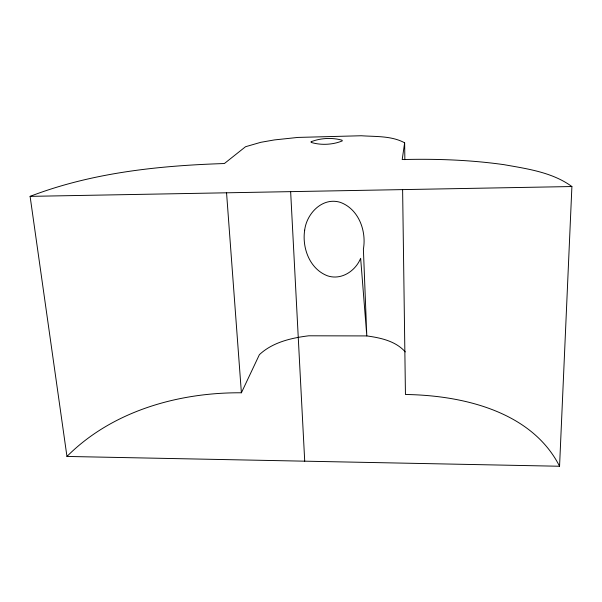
<?xml version="1.0" encoding="UTF-8"?>
<svg xmlns="http://www.w3.org/2000/svg" width="602" height="602" viewBox="0 0 602 602"><rect width="100%" height="100%" fill="white"/><g stroke="black" fill="none" stroke-linecap="round" stroke-linejoin="round"><path stroke-width="0.9" d="M559.559 466.249L571.9 186.537C552.282 172.232 527.277 168.808 503.964 164.662C470.282 159.906 436.179 158.695 402.204 159.56L404.642 142.809C391.571 135.706 375.746 136.752 361.305 135.751L297.922 137.422L274.422 139.92L260.764 142.32L245.533 146.73L224.38 163.533C158.702 165.648 91.835 172.646 30.1 196.365L66.957 456.444L559.559 466.249C531.611 411.189 462.231 395.311 405.447 394.491L402.618 189.638M66.957 456.444C112.145 411.038 178.606 392.308 241.394 392.79L259.387 354.676C272.623 342.26 291.263 337.963 308.758 335.796L366.806 335.924C380.539 337.797 395.71 341.025 405.281 351.907M30.1 196.365L571.9 186.537M226.533 192.542L241.394 392.79M290.646 191.639L304.717 461.177M404.642 142.809L404.86 159.665M304.672 230.175C301.933 248.062 309.782 269.222 327.721 275.897C341.454 280.382 355.519 270.953 360.643 258.288L366.806 335.924L363.39 249.16C366.595 230.995 358.777 209.225 340.476 202.407C322.634 196.711 306.674 213.364 304.672 230.175M311.196 141.711L311.136 142.411C320.896 145.413 332.793 144.819 342.237 140.928L342.139 140.236C332.319 137.414 320.708 137.993 311.196 141.711"/></g></svg>
